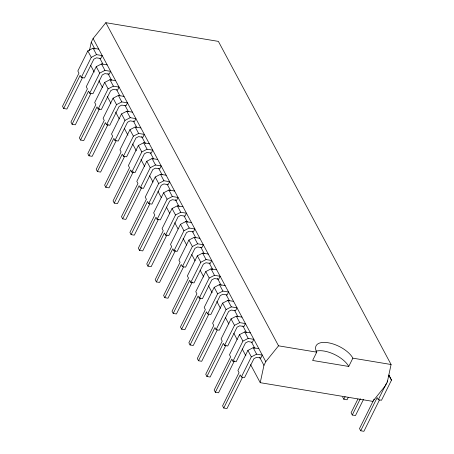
<?xml version="1.0" encoding="UTF-8"?>
<svg xmlns="http://www.w3.org/2000/svg" width="454" height="454" viewBox="0 0 454 454"><rect width="100%" height="100%" fill="white"/><g stroke="black" fill="none" stroke-linecap="round" stroke-linejoin="round"><path stroke-width="0.68" d="M89.472 50.547L91.254 42.228L93.093 38.533L105.839 22.7L218.385 41.388L391.076 364.511L387.358 381.842L385.525 385.542L372.774 401.37L260.233 382.682L250.546 364.556M260.233 382.682L263.944 365.351L265.783 361.656L278.529 345.823L316.739 352.168A20.929 9.761 26.4 0 1 328.168 342.753A20.929 9.761 26.4 0 1 352.866 358.166L391.076 364.511M98.751 49.123L93.081 48.181L87.821 50.899L77.838 71.011L78.968 73.134L62.51 106.298L63.691 108.506L66.903 109.039L82.747 77.129M63.691 108.506L80.154 75.341L81.283 77.464L84.501 77.997L93.842 59.179L96.475 57.823L100.737 58.526L102.201 55.575L96.532 54.633L91.271 57.352L81.283 77.464M107.178 64.882L101.503 63.94L96.242 66.659L86.26 86.776L87.395 88.899L70.932 122.058L72.112 124.271L75.33 124.805L90.857 93.518M72.112 124.271L88.575 91.106L89.71 93.229L92.922 93.762L102.269 74.938L104.897 73.582L109.159 74.291L110.623 71.34L104.953 70.398L99.693 73.111L89.71 93.229M115.6 80.647L109.93 79.705L104.67 82.424L94.682 102.536L95.817 104.658L79.354 137.823L80.534 140.031L83.752 140.564L99.591 108.654M80.534 140.031L96.997 106.866L98.132 108.988L101.35 109.522L110.691 90.704L113.318 89.347L117.58 90.051L119.05 87.1L113.375 86.158L108.12 88.876L98.132 108.988M124.021 96.407L118.352 95.465L113.091 98.183L103.109 118.295L104.244 120.418L87.781 153.583L88.961 155.796L92.173 156.329L108.018 124.413M88.961 155.796L105.424 122.631L106.559 124.754L109.772 125.287L119.113 106.463L121.746 105.107L126.008 105.816L127.472 102.865L121.803 101.923L116.542 104.636L106.559 124.754M132.449 112.172L126.774 111.23L121.519 113.948L111.531 134.061L112.666 136.183L96.203 169.348L97.383 171.555L100.601 172.089L116.128 140.802M97.383 171.555L113.846 138.391L114.981 140.513L118.199 141.046L127.54 122.228L130.167 120.866L134.429 121.576L135.894 118.625L130.224 117.682L124.963 120.401L114.981 140.513M140.871 127.932L135.201 126.989L129.94 129.708L119.958 149.82L121.087 151.942L104.624 185.107L105.81 187.32L109.022 187.854L124.555 156.562M105.81 187.32L122.274 154.156L123.403 156.278L126.621 156.812L135.962 137.988L138.595 136.631L142.857 137.341L144.321 134.384L138.646 133.448L133.391 136.16L123.403 156.278M149.304 143.714L143.634 142.772L138.374 145.49L128.391 165.608L129.526 167.725L113.063 200.889L114.243 203.103L117.455 203.636L133.3 171.72M114.243 203.103L130.707 169.938L131.842 172.06L135.054 172.594L144.4 153.77L147.028 152.413L151.29 153.123L152.754 150.172L147.085 149.23L141.824 151.942L131.842 172.06M157.731 159.479L152.056 158.537L146.801 161.255L136.813 181.367L137.948 183.49L121.485 216.654L122.665 218.862L125.883 219.396L141.722 187.485M122.665 218.862L139.128 185.697L140.263 187.82L143.481 188.353L152.822 169.535L155.45 168.173L159.712 168.882L161.181 165.931L155.506 164.989L150.251 167.708L140.263 187.82M166.153 175.238L160.483 174.296L155.223 177.015L145.24 197.127L146.375 199.249L129.912 232.414L131.093 234.627L134.305 235.161L149.837 203.874M131.093 234.627L147.556 201.463L148.691 203.585L151.903 204.118L161.244 185.294L163.877 183.938L168.139 184.647L169.603 181.696L163.934 180.754L158.673 183.467L148.691 203.585M174.58 191.003L168.905 190.061L163.65 192.78L153.662 212.892L154.797 215.014L138.334 248.179L139.514 250.387L142.732 250.92L158.259 219.634M139.514 250.387L155.977 217.222L157.112 219.344L160.324 219.878L169.671 201.06L172.299 199.698L176.561 200.407L178.025 197.456L172.355 196.514L167.095 199.232L157.112 219.344M183.002 206.763L177.332 205.821L172.072 208.539L162.089 228.651L163.219 230.774L146.756 263.939L147.936 266.152L151.154 266.685L166.998 234.769M147.936 266.152L164.399 232.987L165.534 235.11L168.752 235.643L178.093 216.819L180.72 215.463L184.988 216.172L186.452 213.215L180.777 212.273L175.522 214.992L165.534 235.11M191.423 222.528L185.754 221.586L180.493 224.299L170.511 244.417L171.646 246.539L155.183 279.704L156.363 281.911L159.575 282.445L175.42 250.534M156.363 281.911L172.826 248.747L173.961 250.869L177.173 251.403L186.52 232.584L189.148 231.222L193.41 231.932L194.874 228.981L189.204 228.039L183.944 230.757L173.961 250.869M199.851 238.288L194.176 237.346L188.921 240.064L178.933 260.176L180.068 262.298L163.605 295.463L164.785 297.671L168.003 298.21L183.535 266.918M164.785 297.671L181.248 264.506L182.383 266.629L185.601 267.168L194.942 248.344L197.569 246.987L201.831 247.691L203.301 244.74L197.626 243.798L192.371 246.516L182.383 266.629M208.273 254.053L202.603 253.111L197.342 255.823L187.36 275.941L188.495 278.064L172.032 311.228L173.212 313.436L176.424 313.969L192.269 282.059M173.212 313.436L189.676 280.271L190.805 282.394L194.023 282.927L203.364 264.109L205.997 262.747L210.259 263.456L211.723 260.505L206.054 259.563L200.793 262.281L190.805 282.394M216.7 269.812L211.025 268.87L205.77 271.588L195.782 291.701L196.917 293.823L180.454 326.988L181.634 329.195L184.852 329.729L200.691 297.818M181.634 329.195L198.097 296.031L199.232 298.153L202.444 298.687L211.791 279.868L214.419 278.512L218.68 279.216L220.145 276.265L214.475 275.323L209.215 278.041L199.232 298.153M225.122 285.572L219.452 284.635L214.192 287.348L204.204 307.466L205.339 309.588L188.875 342.753L190.056 344.961L193.273 345.494L208.806 314.208M190.056 344.961L206.519 311.796L207.654 313.918L210.872 314.452L220.213 295.628L222.84 294.271L227.108 294.981L228.572 292.03L222.897 291.088L217.642 293.8L207.654 313.918M233.555 301.36L227.885 300.417L222.625 303.13L212.642 323.248L213.777 325.37L197.314 358.535L198.494 360.743L201.707 361.276L217.239 329.99M198.494 360.743L214.958 327.578L216.093 329.7L219.305 330.234L228.646 311.416L231.279 310.054L235.541 310.763L237.005 307.812L231.336 306.87L226.075 309.588L216.093 329.7M241.982 317.119L236.307 316.177L231.052 318.895L221.064 339.007L222.199 341.13L205.736 374.295L206.916 376.502L210.134 377.036L225.973 345.125M206.916 376.502L223.379 343.337L224.514 345.46L227.732 345.993L237.073 327.175L239.701 325.819L243.963 326.522L245.432 323.571L239.757 322.629L234.497 325.348L224.514 345.46M250.404 332.884L244.734 331.942L239.474 334.655L229.491 354.773L230.626 356.895L214.163 390.06L215.344 392.267L218.556 392.801L234.4 360.885M215.344 392.267L231.807 359.103L232.936 361.225L236.154 361.759L245.495 342.935L248.128 341.578L252.39 342.288L253.854 339.337L248.185 338.395L242.924 341.107L232.936 361.225M258.831 348.644L253.156 347.702L247.895 350.42L237.913 370.532L239.048 372.655L222.585 405.819L223.765 408.027L226.983 408.56L242.51 377.274M223.765 408.027L240.228 374.862L241.363 376.985L244.575 377.518L253.922 358.7L256.55 357.343L260.812 358.047L262.276 355.096L256.606 354.154L251.346 356.872L241.363 376.985M316.739 352.168L312.624 360.459L348.746 366.457L352.866 358.166M348.303 397.273L347.06 399.775L343.848 399.242L345.091 396.739M357.922 399.026L351.09 412.794L352.27 415.001L355.488 415.541L363.563 399.27M352.27 415.001L360.345 398.737M374.113 399.145L359.517 428.559L360.697 430.767L363.909 431.3L379.442 400.014M360.697 430.767L377.161 397.602L378.29 399.724L381.508 400.258L391.49 380.146L388.902 375.055M378.29 399.724L386.388 383.414M387.012 382.16L387.637 380.9M388.266 376.02L389.526 376.23M388.982 375.452L391.49 380.146M342.668 397.034L343.848 399.242M105.839 22.7L278.529 345.823M93.093 38.533L265.783 361.656M91.254 42.228L94.931 49.106M99.942 58.481L102.945 64.105M107.956 73.48L111.633 80.352M116.644 89.727L119.981 95.981M124.992 105.356L128.334 111.605M133.345 120.98L136.682 127.228M141.693 136.603L145.365 143.481M150.376 152.856L153.719 159.104M158.73 168.479L162.067 174.728M167.078 184.103L170.42 190.357M175.431 199.726L179.103 206.604M184.114 215.979L187.457 222.227M192.468 231.602L195.805 237.851M200.816 247.226L204.158 253.48M209.163 262.855L212.841 269.727M217.517 278.478L221.189 285.35M226.2 294.725L229.542 300.979M234.553 310.354L237.89 316.603M242.901 325.978L246.579 332.85M251.59 342.225L254.927 348.479M259.603 357.224L263.944 365.351M93.081 48.181L96.532 54.633M101.503 63.94L104.953 70.398M109.93 79.705L113.375 86.158M118.352 95.465L121.803 101.923M126.774 111.23L130.224 117.682M135.201 126.989L138.646 133.448M143.634 142.772L147.085 149.23M152.056 158.537L155.506 164.989M160.483 174.296L163.934 180.754M168.905 190.061L172.355 196.514M177.332 205.821L180.777 212.273M185.754 221.586L189.204 228.039M194.176 237.346L197.626 243.798M202.603 253.111L206.054 259.563M211.025 268.87L214.475 275.323M219.452 284.635L222.897 291.088M227.885 300.417L231.336 306.87M236.307 316.177L239.757 322.629M244.734 331.942L248.185 338.395M253.156 347.702L256.606 354.154M87.821 50.899L91.271 57.352M96.242 66.659L99.693 73.111M104.67 82.424L108.12 88.876M113.091 98.183L116.542 104.636M121.519 113.948L124.963 120.401M129.94 129.708L133.391 136.16M138.374 145.49L141.824 151.942M146.801 161.255L150.251 167.708M155.223 177.015L158.673 183.467M163.65 192.78L167.095 199.232M172.072 208.539L175.522 214.992M180.493 224.299L183.944 230.757M188.921 240.064L192.371 246.516M197.342 255.823L200.793 262.281M205.77 271.588L209.215 278.041M214.192 287.348L217.642 293.8M222.625 303.13L226.075 309.588M231.052 318.895L234.497 325.348M239.474 334.655L242.924 341.107M247.895 350.42L251.346 356.872M90.545 65.189L94.222 72.061M98.898 80.812L102.57 87.684M107.246 96.435L110.924 103.313M115.6 112.064L119.271 118.937M124.282 128.312L127.954 135.184M132.63 143.935L136.308 150.813M140.984 159.564L144.656 166.436M149.667 175.811L153.009 182.06M158.02 191.435L161.357 197.689M166.368 207.058L169.711 213.312M174.722 222.687L178.059 228.935M183.07 238.31L186.747 245.183M191.753 254.558L195.095 260.812M200.106 270.187L203.778 277.059M208.454 285.81L212.132 292.682M216.808 301.433L220.479 308.311M225.49 317.686L228.833 323.935M233.844 333.31L237.181 339.558M242.192 348.933L245.869 355.811M315.91 351.209A20.929 9.761 26.4 0 1 348.746 366.457"/></g></svg>
